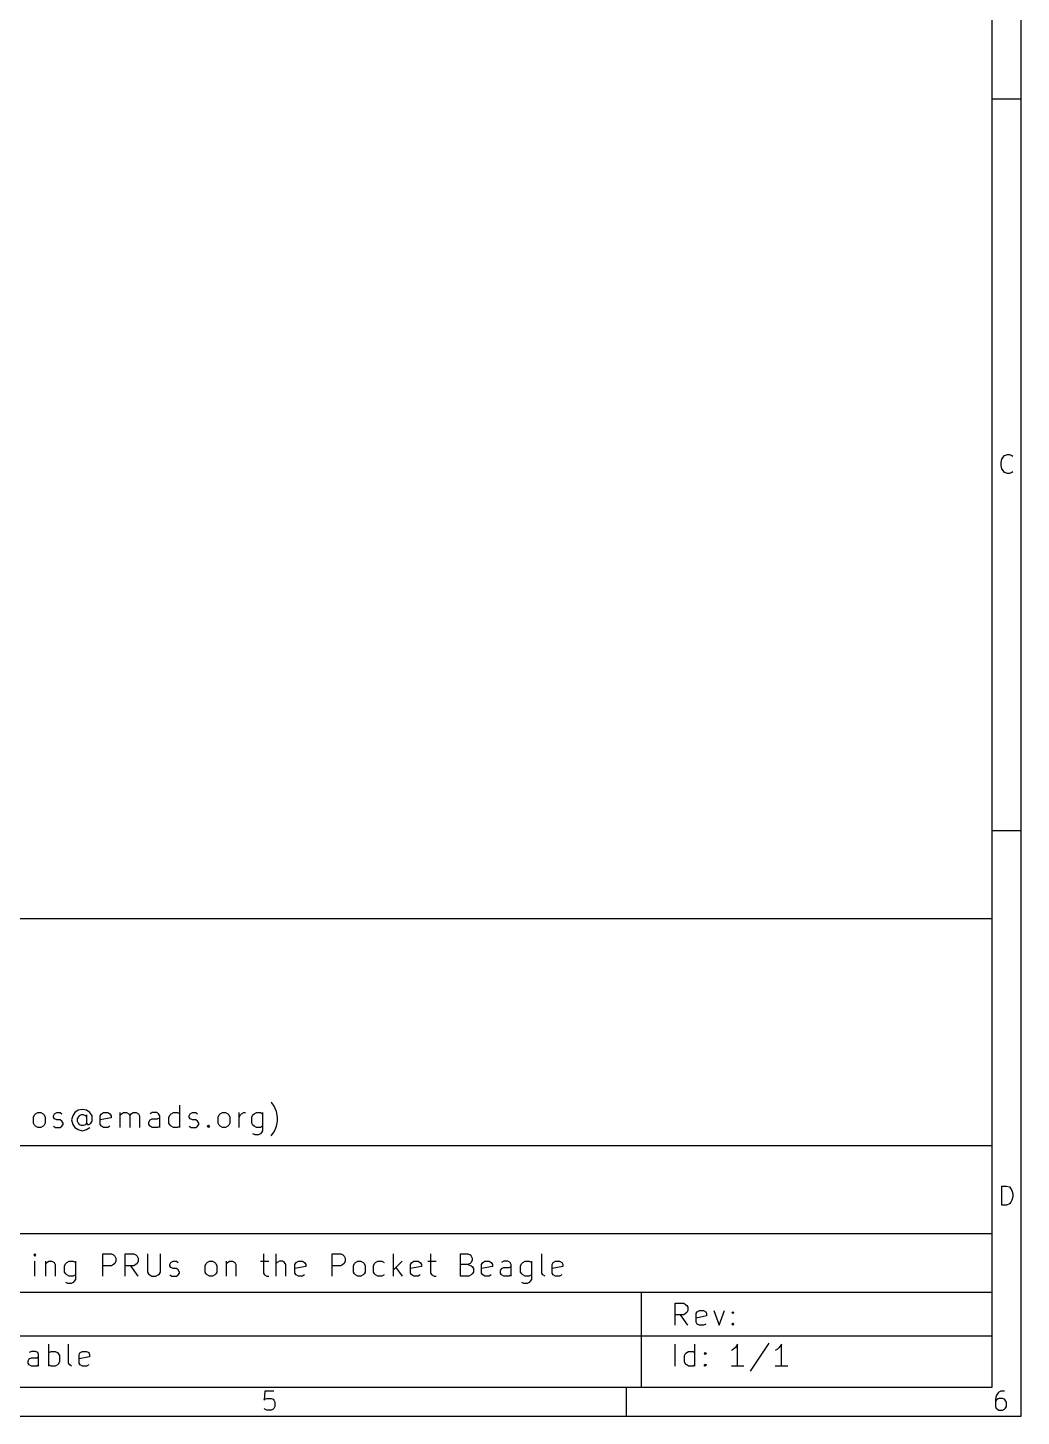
# Model space of a CAD drawing. Extents: x 10 to 287, y -200 to -10.
# Drawn here: x 219.1 to 287, y -200 to -105.1 of the extents above; entities that cross this region are included whole.
import ezdxf

# ---------------------------------------------------------------- set-up
doc = ezdxf.new("R2010")
doc.units = 0
doc.header["$MEASUREMENT"] = 0

msp = doc.modelspace()

# ---------------------------------------------------------------- linework, layer by layer
at = {"layer": 'Blue 3'}
for p, q in [((219.558, -179.4), (219.634, -179.324)), ((219.634, -179.324), (219.786, -179.248)), ((219.786, -179.248), (219.989, -179.248)), ((219.989, -179.248), (220.142, -179.324)), ((220.142, -179.324), (220.218, -179.4)), ((220.853, -179.476), (220.929, -179.324)), ((220.929, -179.324), (221.082, -179.248)), ((221.082, -179.248), (221.31, -179.248)), ((221.31, -179.248), (221.437, -179.324)), ((222.326, -179.248), (222.174, -179.476)), ((222.555, -179.095), (222.326, -179.248)), ((222.834, -179.045), (222.555, -179.095)), ((223.114, -179.095), (222.834, -179.045)), ((223.342, -179.248), (223.114, -179.095)), ((223.495, -179.476), (223.342, -179.248)), ((224.053, -179.476), (224.13, -179.324)), ((224.13, -179.324), (224.282, -179.248)), ((224.282, -179.248), (224.561, -179.248)), ((224.561, -179.248), (224.714, -179.324)), ((224.714, -179.324), (224.79, -179.476)), ((225.425, -180.264), (225.425, -179.248)), ((225.425, -179.4), (225.501, -179.324)), ((225.501, -179.324), (225.654, -179.248)), ((225.654, -179.248), (225.857, -179.248)), ((225.857, -179.248), (226.009, -179.324)), ((226.009, -179.324), (226.085, -179.476)), ((226.085, -179.476), (226.162, -179.324)), ((226.162, -179.324), (226.314, -179.248)), ((226.314, -179.248), (226.517, -179.248)), ((226.517, -179.248), (226.67, -179.324)), ((226.67, -179.324), (226.746, -179.476)), ((227.609, -179.248), (227.457, -179.324)), ((227.889, -179.248), (227.609, -179.248)), ((228.041, -179.324), (227.889, -179.248)), ((228.117, -179.476), (228.041, -179.324)), ((228.829, -179.4), (228.905, -179.324)), ((228.905, -179.324), (229.057, -179.248)), ((229.057, -179.248), (229.337, -179.248)), ((229.337, -179.248), (229.489, -179.324)), ((229.489, -180.264), (229.489, -178.74)), ((230.124, -179.476), (230.2, -179.324)), ((230.2, -179.324), (230.353, -179.248)), ((230.353, -179.248), (230.581, -179.248)), ((230.581, -179.248), (230.708, -179.324)), ((232.181, -179.4), (232.258, -179.324)), ((232.258, -179.324), (232.41, -179.248)), ((232.41, -179.248), (232.613, -179.248)), ((232.613, -179.248), (232.766, -179.324)), ((232.766, -179.324), (232.842, -179.4)), ((233.553, -180.264), (233.553, -179.248)), ((233.629, -179.4), (233.705, -179.324)), ((233.705, -179.324), (233.858, -179.248)), ((233.858, -179.248), (233.985, -179.248)), ((234.493, -179.4), (234.569, -179.324)), ((234.569, -179.324), (234.721, -179.248)), ((234.721, -179.248), (235.001, -179.248)), ((235.001, -179.248), (235.153, -179.324)), ((235.153, -179.248), (235.153, -180.492)), ((235.788, -178.587), (235.737, -178.537)), ((235.941, -178.816), (235.788, -178.587)), ((236.017, -178.968), (235.941, -178.816)), ((236.093, -179.172), (236.017, -178.968)), ((236.169, -179.553), (236.093, -179.172)), ((219.481, -179.553), (219.558, -179.4)), ((219.481, -179.984), (219.481, -179.553)), ((219.558, -180.111), (219.481, -179.984)), ((219.634, -180.188), (219.558, -180.111)), ((219.786, -180.264), (219.634, -180.188)), ((219.989, -180.264), (219.786, -180.264)), ((220.142, -180.188), (219.989, -180.264)), ((220.218, -180.111), (220.142, -180.188)), ((220.218, -179.4), (220.294, -179.553)), ((220.294, -179.984), (220.218, -180.111)), ((220.294, -179.553), (220.294, -179.984)), ((220.853, -179.553), (220.853, -179.476)), ((220.929, -179.68), (220.853, -179.553)), ((220.853, -180.188), (221.005, -180.264)), ((221.082, -179.756), (220.929, -179.68)), ((221.005, -180.264), (221.31, -180.264)), ((221.31, -179.756), (221.082, -179.756)), ((221.437, -179.832), (221.31, -179.756)), ((221.31, -180.264), (221.437, -180.188)), ((221.513, -179.984), (221.437, -179.832)), ((221.437, -180.188), (221.513, -180.061)), ((221.513, -180.061), (221.513, -179.984)), ((222.174, -179.476), (222.098, -179.756)), ((222.098, -179.756), (222.174, -180.061)), ((222.174, -180.061), (222.326, -180.264)), ((222.326, -180.264), (222.555, -180.416)), ((222.555, -179.553), (222.479, -179.68)), ((222.479, -179.68), (222.479, -179.832)), ((222.479, -179.832), (222.555, -179.984)), ((222.606, -179.476), (222.555, -179.553)), ((222.555, -179.984), (222.606, -180.061)), ((222.758, -179.4), (222.606, -179.476)), ((222.606, -180.061), (222.758, -180.111)), ((222.91, -179.4), (222.758, -179.4)), ((222.758, -180.111), (222.91, -180.111)), ((223.063, -179.476), (222.91, -179.4)), ((222.91, -180.111), (223.063, -180.061)), ((223.114, -179.553), (223.063, -179.476)), ((223.063, -180.061), (223.114, -179.984)), ((223.114, -179.4), (223.114, -179.984)), ((223.114, -179.984), (223.19, -180.061)), ((223.114, -180.416), (223.342, -180.264)), ((223.19, -180.061), (223.266, -180.061)), ((223.266, -180.061), (223.418, -179.984)), ((223.418, -179.984), (223.495, -179.832)), ((223.495, -179.832), (223.495, -179.476)), ((224.053, -180.061), (224.053, -179.476)), ((224.79, -179.603), (224.053, -179.756)), ((224.13, -180.188), (224.053, -180.061)), ((224.282, -180.264), (224.13, -180.188)), ((224.561, -180.264), (224.282, -180.264)), ((224.714, -180.188), (224.561, -180.264)), ((224.79, -179.476), (224.79, -179.603)), ((226.085, -179.476), (226.085, -180.264)), ((226.746, -179.476), (226.746, -180.264)), ((227.381, -179.908), (227.457, -179.756)), ((227.381, -180.061), (227.381, -179.908)), ((227.457, -180.188), (227.381, -180.061)), ((227.457, -179.756), (227.609, -179.68)), ((227.609, -180.264), (227.457, -180.188)), ((227.609, -179.68), (227.965, -179.68)), ((227.965, -180.264), (227.609, -180.264)), ((227.965, -179.68), (228.117, -179.603)), ((228.117, -180.188), (227.965, -180.264)), ((228.117, -180.264), (228.117, -179.476)), ((228.752, -179.553), (228.829, -179.4)), ((228.752, -179.984), (228.752, -179.553)), ((228.829, -180.111), (228.752, -179.984)), ((228.905, -180.188), (228.829, -180.111)), ((229.057, -180.264), (228.905, -180.188)), ((229.337, -180.264), (229.057, -180.264)), ((229.489, -180.188), (229.337, -180.264)), ((230.124, -179.553), (230.124, -179.476)), ((230.2, -179.68), (230.124, -179.553)), ((230.124, -180.188), (230.276, -180.264)), ((230.353, -179.756), (230.2, -179.68)), ((230.276, -180.264), (230.581, -180.264)), ((230.581, -179.756), (230.353, -179.756)), ((230.708, -179.832), (230.581, -179.756)), ((230.581, -180.264), (230.708, -180.188)), ((230.784, -179.984), (230.708, -179.832)), ((230.708, -180.188), (230.784, -180.061)), ((230.784, -180.061), (230.784, -179.984)), ((231.369, -180.188), (231.445, -180.111)), ((231.445, -180.264), (231.369, -180.188)), ((231.445, -180.111), (231.521, -180.188)), ((231.445, -180.111), (231.445, -180.264)), ((231.521, -180.188), (231.445, -180.264)), ((232.105, -179.553), (232.181, -179.4)), ((232.105, -179.984), (232.105, -179.553)), ((232.181, -180.111), (232.105, -179.984)), ((232.258, -180.188), (232.181, -180.111)), ((232.41, -180.264), (232.258, -180.188)), ((232.613, -180.264), (232.41, -180.264)), ((232.766, -180.188), (232.613, -180.264)), ((232.842, -180.111), (232.766, -180.188)), ((232.842, -179.4), (232.918, -179.553)), ((232.918, -179.984), (232.842, -180.111)), ((232.918, -179.553), (232.918, -179.984)), ((233.553, -179.553), (233.629, -179.4)), ((234.417, -179.553), (234.493, -179.4)), ((234.417, -179.984), (234.417, -179.553)), ((234.493, -180.111), (234.417, -179.984)), ((234.569, -180.188), (234.493, -180.111)), ((234.721, -180.264), (234.569, -180.188)), ((235.001, -180.264), (234.721, -180.264)), ((235.153, -180.188), (235.001, -180.264)), ((236.017, -180.416), (236.093, -180.188)), ((236.093, -180.188), (236.169, -179.832)), ((236.169, -179.832), (236.169, -179.553)), ((222.555, -180.416), (222.834, -180.492)), ((222.834, -180.492), (223.114, -180.416)), ((234.645, -180.772), (234.493, -180.696)), ((234.874, -180.772), (234.645, -180.772)), ((235.001, -180.696), (234.874, -180.772)), ((235.077, -180.619), (235.001, -180.696)), ((235.153, -180.492), (235.077, -180.619)), ((235.737, -180.848), (235.788, -180.772)), ((235.788, -180.772), (235.941, -180.569)), ((235.941, -180.569), (236.017, -180.416)), ((219.583, -188.9), (219.507, -188.976)), ((219.507, -188.976), (219.583, -189.052)), ((219.659, -188.976), (219.583, -188.9)), ((219.583, -188.9), (219.583, -189.052)), ((219.583, -189.052), (219.659, -188.976)), ((219.583, -190.424), (219.583, -189.408)), ((220.32, -189.408), (220.32, -190.424)), ((220.32, -189.56), (220.396, -189.484)), ((220.396, -189.484), (220.548, -189.408)), ((220.548, -189.408), (220.751, -189.408)), ((220.751, -189.408), (220.904, -189.484)), ((220.904, -189.484), (220.98, -189.636)), ((220.98, -189.636), (220.98, -190.424)), ((221.615, -189.713), (221.691, -189.56)), ((221.615, -190.144), (221.615, -189.713)), ((221.691, -189.56), (221.767, -189.484)), ((221.767, -189.484), (221.92, -189.408)), ((221.92, -189.408), (222.199, -189.408)), ((222.199, -189.408), (222.352, -189.484)), ((222.352, -189.408), (222.352, -190.652)), ((224.231, -190.424), (224.231, -188.9)), ((224.231, -188.9), (224.815, -188.9)), ((224.815, -189.713), (224.231, -189.713)), ((224.815, -188.9), (224.968, -188.976)), ((224.968, -189.636), (224.815, -189.713)), ((224.968, -188.976), (225.044, -189.052)), ((225.044, -189.56), (224.968, -189.636)), ((225.044, -189.052), (225.12, -189.205)), ((225.12, -189.408), (225.044, -189.56)), ((225.12, -189.205), (225.12, -189.408)), ((225.755, -190.424), (225.755, -188.9)), ((225.755, -188.9), (226.339, -188.9)), ((226.339, -189.713), (225.755, -189.713)), ((226.644, -190.424), (226.136, -189.713)), ((226.339, -188.9), (226.492, -188.976)), ((226.492, -189.636), (226.339, -189.713)), ((226.492, -188.976), (226.568, -189.052)), ((226.568, -189.56), (226.492, -189.636)), ((226.568, -189.052), (226.644, -189.205)), ((226.644, -189.408), (226.568, -189.56)), ((226.644, -189.205), (226.644, -189.408)), ((227.279, -188.9), (227.279, -190.144)), ((228.168, -190.144), (228.168, -188.9)), ((228.803, -189.636), (228.879, -189.484)), ((228.803, -189.713), (228.803, -189.636)), ((228.879, -189.84), (228.803, -189.713)), ((228.879, -189.484), (229.032, -189.408)), ((229.032, -189.408), (229.26, -189.408)), ((229.26, -189.408), (229.387, -189.484)), ((231.216, -189.713), (231.292, -189.56)), ((231.216, -190.144), (231.216, -189.713)), ((231.292, -189.56), (231.369, -189.484)), ((231.369, -189.484), (231.521, -189.408)), ((231.521, -189.408), (231.724, -189.408)), ((231.724, -189.408), (231.877, -189.484)), ((231.877, -189.484), (231.953, -189.56)), ((231.953, -189.56), (232.029, -189.713)), ((232.029, -189.713), (232.029, -190.144)), ((232.664, -189.408), (232.664, -190.424)), ((232.664, -189.56), (232.74, -189.484)), ((232.74, -189.484), (232.893, -189.408)), ((232.893, -189.408), (233.096, -189.408)), ((233.096, -189.408), (233.248, -189.484)), ((233.248, -189.484), (233.324, -189.636)), ((233.324, -189.636), (233.324, -190.424)), ((235.001, -189.408), (235.585, -189.408)), ((235.204, -188.9), (235.204, -190.221)), ((236.068, -190.424), (236.068, -188.9)), ((236.144, -189.484), (236.068, -189.56)), ((236.296, -189.408), (236.144, -189.484)), ((236.499, -189.408), (236.296, -189.408)), ((236.652, -189.484), (236.499, -189.408)), ((236.728, -189.636), (236.652, -189.484)), ((236.728, -190.424), (236.728, -189.636)), ((237.363, -189.636), (237.439, -189.484)), ((237.363, -190.221), (237.363, -189.636)), ((238.1, -189.763), (237.363, -189.916)), ((237.439, -189.484), (237.592, -189.408)), ((237.592, -189.408), (237.871, -189.408)), ((237.871, -189.408), (238.023, -189.484)), ((238.023, -189.484), (238.1, -189.636)), ((238.1, -189.636), (238.1, -189.763)), ((239.903, -190.424), (239.903, -188.9)), ((239.903, -188.9), (240.487, -188.9)), ((240.487, -189.713), (239.903, -189.713)), ((240.487, -188.9), (240.64, -188.976)), ((240.64, -189.636), (240.487, -189.713)), ((240.64, -188.976), (240.716, -189.052)), ((240.716, -189.56), (240.64, -189.636)), ((240.716, -189.052), (240.792, -189.205)), ((240.792, -189.408), (240.716, -189.56)), ((240.792, -189.205), (240.792, -189.408)), ((241.351, -189.713), (241.427, -189.56)), ((241.351, -190.144), (241.351, -189.713)), ((241.427, -189.56), (241.503, -189.484)), ((241.503, -189.484), (241.656, -189.408)), ((241.656, -189.408), (241.859, -189.408)), ((241.859, -189.408), (242.011, -189.484)), ((242.011, -189.484), (242.087, -189.56)), ((242.087, -189.56), (242.164, -189.713)), ((242.164, -189.713), (242.164, -190.144)), ((242.722, -189.713), (242.799, -189.56)), ((242.722, -190.144), (242.722, -189.713)), ((242.799, -189.56), (242.875, -189.484)), ((242.875, -189.484), (243.027, -189.408)), ((243.027, -189.408), (243.307, -189.408)), ((243.307, -189.408), (243.459, -189.484)), ((244.094, -190.424), (244.094, -188.9)), ((244.678, -189.408), (244.094, -189.992)), ((245.262, -189.636), (245.339, -189.484)), ((245.262, -190.221), (245.262, -189.636)), ((245.999, -189.763), (245.262, -189.916)), ((245.339, -189.484), (245.491, -189.408)), ((245.491, -189.408), (245.77, -189.408)), ((245.77, -189.408), (245.923, -189.484)), ((245.923, -189.484), (245.999, -189.636)), ((245.999, -189.636), (245.999, -189.763)), ((246.431, -189.408), (247.015, -189.408)), ((246.634, -188.9), (246.634, -190.221)), ((248.666, -190.424), (248.666, -188.9)), ((248.666, -188.9), (249.174, -188.9)), ((249.174, -189.636), (248.666, -189.636)), ((249.174, -188.9), (249.326, -188.976)), ((249.326, -189.56), (249.174, -189.636)), ((249.174, -189.636), (249.403, -189.713)), ((249.326, -188.976), (249.403, -189.052)), ((249.403, -189.484), (249.326, -189.56)), ((249.403, -189.052), (249.479, -189.205)), ((249.479, -189.332), (249.403, -189.484)), ((249.403, -189.713), (249.479, -189.763)), ((249.479, -189.205), (249.479, -189.332)), ((249.479, -189.763), (249.555, -189.916)), ((250.114, -189.636), (250.19, -189.484)), ((250.114, -190.221), (250.114, -189.636)), ((250.85, -189.763), (250.114, -189.916)), ((250.19, -189.484), (250.342, -189.408)), ((250.342, -189.408), (250.622, -189.408)), ((250.622, -189.408), (250.774, -189.484)), ((250.774, -189.484), (250.85, -189.636)), ((250.85, -189.636), (250.85, -189.763)), ((251.638, -189.408), (251.485, -189.484)), ((251.917, -189.408), (251.638, -189.408)), ((252.07, -189.484), (251.917, -189.408)), ((251.993, -189.84), (252.146, -189.763)), ((252.146, -189.636), (252.07, -189.484)), ((252.146, -190.424), (252.146, -189.636)), ((252.781, -189.713), (252.857, -189.56)), ((252.781, -190.144), (252.781, -189.713)), ((252.857, -189.56), (252.933, -189.484)), ((252.933, -189.484), (253.086, -189.408)), ((253.086, -189.408), (253.365, -189.408)), ((253.365, -189.408), (253.517, -189.484)), ((253.517, -189.408), (253.517, -190.652)), ((254.229, -190.221), (254.229, -188.9)), ((254.94, -189.636), (255.016, -189.484)), ((254.94, -190.221), (254.94, -189.636)), ((255.676, -189.763), (254.94, -189.916)), ((255.016, -189.484), (255.168, -189.408)), ((255.168, -189.408), (255.448, -189.408)), ((255.448, -189.408), (255.6, -189.484)), ((255.6, -189.484), (255.676, -189.636)), ((255.676, -189.636), (255.676, -189.763)), ((221.691, -190.271), (221.615, -190.144)), ((221.767, -190.348), (221.691, -190.271)), ((221.92, -190.424), (221.767, -190.348)), ((222.199, -190.424), (221.92, -190.424)), ((222.352, -190.348), (222.199, -190.424)), ((222.352, -190.652), (222.275, -190.779)), ((227.279, -190.144), (227.355, -190.271)), ((227.355, -190.271), (227.432, -190.348)), ((227.432, -190.348), (227.584, -190.424)), ((227.584, -190.424), (227.863, -190.424)), ((227.863, -190.424), (228.016, -190.348)), ((228.016, -190.348), (228.092, -190.271)), ((228.092, -190.271), (228.168, -190.144)), ((228.803, -190.348), (228.956, -190.424)), ((229.032, -189.916), (228.879, -189.84)), ((228.956, -190.424), (229.26, -190.424)), ((229.26, -189.916), (229.032, -189.916)), ((229.387, -189.992), (229.26, -189.916)), ((229.26, -190.424), (229.387, -190.348)), ((229.464, -190.144), (229.387, -189.992)), ((229.387, -190.348), (229.464, -190.221)), ((229.464, -190.221), (229.464, -190.144)), ((231.292, -190.271), (231.216, -190.144)), ((231.369, -190.348), (231.292, -190.271)), ((231.521, -190.424), (231.369, -190.348)), ((231.724, -190.424), (231.521, -190.424)), ((231.877, -190.348), (231.724, -190.424)), ((231.953, -190.271), (231.877, -190.348)), ((232.029, -190.144), (231.953, -190.271)), ((235.204, -190.221), (235.28, -190.348)), ((235.28, -190.348), (235.433, -190.424)), ((235.433, -190.424), (235.585, -190.424)), ((237.439, -190.348), (237.363, -190.221)), ((237.592, -190.424), (237.439, -190.348)), ((237.871, -190.424), (237.592, -190.424)), ((238.023, -190.348), (237.871, -190.424)), ((241.427, -190.271), (241.351, -190.144)), ((241.503, -190.348), (241.427, -190.271)), ((241.656, -190.424), (241.503, -190.348)), ((241.859, -190.424), (241.656, -190.424)), ((242.011, -190.348), (241.859, -190.424)), ((242.087, -190.271), (242.011, -190.348)), ((242.164, -190.144), (242.087, -190.271)), ((242.799, -190.271), (242.722, -190.144)), ((242.875, -190.348), (242.799, -190.271)), ((243.027, -190.424), (242.875, -190.348)), ((243.307, -190.424), (243.027, -190.424)), ((243.459, -190.348), (243.307, -190.424)), ((244.246, -189.84), (244.678, -190.424)), ((245.339, -190.348), (245.262, -190.221)), ((245.491, -190.424), (245.339, -190.348)), ((245.77, -190.424), (245.491, -190.424)), ((245.923, -190.348), (245.77, -190.424)), ((246.634, -190.221), (246.71, -190.348)), ((246.71, -190.348), (246.863, -190.424)), ((246.863, -190.424), (247.015, -190.424)), ((249.25, -190.424), (248.666, -190.424)), ((249.403, -190.348), (249.25, -190.424)), ((249.479, -190.271), (249.403, -190.348)), ((249.555, -190.144), (249.479, -190.271)), ((249.555, -189.916), (249.555, -190.144)), ((250.19, -190.348), (250.114, -190.221)), ((250.342, -190.424), (250.19, -190.348)), ((250.622, -190.424), (250.342, -190.424)), ((250.774, -190.348), (250.622, -190.424)), ((251.409, -190.068), (251.485, -189.916)), ((251.409, -190.221), (251.409, -190.068)), ((251.485, -190.348), (251.409, -190.221)), ((251.485, -189.916), (251.638, -189.84)), ((251.638, -190.424), (251.485, -190.348)), ((251.638, -189.84), (251.993, -189.84)), ((251.993, -190.424), (251.638, -190.424)), ((252.146, -190.348), (251.993, -190.424)), ((252.857, -190.271), (252.781, -190.144)), ((252.933, -190.348), (252.857, -190.271)), ((253.086, -190.424), (252.933, -190.348)), ((253.365, -190.424), (253.086, -190.424)), ((253.517, -190.348), (253.365, -190.424)), ((253.517, -190.652), (253.441, -190.779)), ((254.305, -190.348), (254.229, -190.221)), ((254.457, -190.424), (254.305, -190.348)), ((255.016, -190.348), (254.94, -190.221)), ((255.168, -190.424), (255.016, -190.348)), ((255.448, -190.424), (255.168, -190.424)), ((255.6, -190.348), (255.448, -190.424)), ((221.844, -190.932), (221.691, -190.856)), ((222.072, -190.932), (221.844, -190.932)), ((222.199, -190.856), (222.072, -190.932)), ((222.275, -190.779), (222.199, -190.856)), ((253.009, -190.932), (252.857, -190.856)), ((253.238, -190.932), (253.009, -190.932)), ((253.365, -190.856), (253.238, -190.932)), ((253.441, -190.779), (253.365, -190.856))]:
    msp.add_line(p, q, dxfattribs=at)
at = {"layer": 'Red 2'}
for p, q in [((286.995, -200), (286.995, -10.0076)), ((285.013, -198.018), (285.013, -11.9888)), ((286.995, -110.007), (285.013, -110.007)), ((285.623, -134.823), (285.674, -134.595)), ((285.674, -134.595), (285.75, -134.468)), ((285.75, -134.468), (285.852, -134.341)), ((285.852, -134.341), (286.055, -134.29)), ((286.055, -134.29), (286.182, -134.29)), ((286.182, -134.29), (286.36, -134.341)), ((286.36, -134.341), (286.41, -134.391)), ((285.623, -135.026), (285.623, -134.823)), ((285.674, -135.255), (285.623, -135.026)), ((285.75, -135.382), (285.674, -135.255)), ((285.852, -135.509), (285.75, -135.382)), ((286.055, -135.585), (285.852, -135.509)), ((286.182, -135.585), (286.055, -135.585)), ((286.36, -135.509), (286.182, -135.585)), ((286.41, -135.458), (286.36, -135.509)), ((286.995, -159.995), (285.013, -159.995)), ((285.013, -166.014), (177.013, -166.014)), ((285.013, -198.018), (285.013, -166.014)), ((177.013, -181.508), (285.013, -181.508)), ((285.674, -185.572), (285.674, -184.277)), ((285.674, -184.277), (285.979, -184.277)), ((285.979, -184.277), (286.182, -184.328)), ((286.182, -184.328), (286.283, -184.455)), ((286.283, -184.455), (286.36, -184.582)), ((286.36, -184.582), (286.41, -184.81)), ((286.41, -185.014), (286.36, -185.242)), ((286.41, -184.81), (286.41, -185.014)), ((285.979, -185.572), (285.674, -185.572)), ((286.182, -185.496), (285.979, -185.572)), ((286.283, -185.369), (286.182, -185.496)), ((286.36, -185.242), (286.283, -185.369)), ((177.013, -187.503), (285.013, -187.503)), ((177.013, -191.516), (285.013, -191.516)), ((261.01, -191.516), (261.01, -198.018)), ((263.347, -193.777), (263.347, -192.278)), ((263.347, -192.278), (263.931, -192.278)), ((263.931, -192.278), (264.058, -192.354)), ((264.058, -192.354), (264.135, -192.43)), ((264.135, -192.43), (264.211, -192.557)), ((264.211, -192.557), (264.211, -192.786)), ((263.931, -193.065), (263.347, -193.065)), ((264.211, -193.777), (263.703, -193.065)), ((264.058, -192.989), (263.931, -193.065)), ((264.135, -192.913), (264.058, -192.989)), ((264.211, -192.786), (264.135, -192.913)), ((264.77, -192.989), (264.846, -192.862)), ((264.77, -193.573), (264.77, -192.989)), ((265.481, -193.142), (264.77, -193.294)), ((264.846, -192.862), (264.998, -192.786)), ((264.998, -192.786), (265.278, -192.786)), ((265.278, -192.786), (265.43, -192.862)), ((265.43, -192.862), (265.481, -192.989)), ((265.481, -192.989), (265.481, -193.142)), ((265.989, -192.786), (266.344, -193.777)), ((266.344, -193.777), (266.725, -192.786)), ((267.208, -192.913), (267.284, -192.862)), ((267.284, -192.989), (267.208, -192.913)), ((267.284, -192.862), (267.36, -192.913)), ((267.284, -192.862), (267.284, -192.989)), ((267.36, -192.913), (267.284, -192.989)), ((264.846, -193.7), (264.77, -193.573)), ((264.998, -193.777), (264.846, -193.7)), ((265.278, -193.777), (264.998, -193.777)), ((265.43, -193.7), (265.278, -193.777)), ((267.208, -193.7), (267.284, -193.65)), ((267.284, -193.777), (267.208, -193.7)), ((267.284, -193.65), (267.36, -193.7)), ((267.284, -193.65), (267.284, -193.777)), ((267.36, -193.7), (267.284, -193.777)), ((177.013, -194.513), (285.013, -194.513)), ((220.548, -196.571), (220.548, -195.072)), ((221.894, -196.367), (221.894, -195.072)), ((263.347, -196.571), (263.347, -195.072)), ((264.693, -196.571), (264.693, -195.072)), ((267.335, -195.428), (267.183, -195.504)), ((267.462, -195.301), (267.335, -195.428)), ((267.614, -195.072), (267.462, -195.301)), ((267.614, -196.571), (267.614, -195.072)), ((269.748, -194.996), (268.478, -196.926)), ((270.332, -195.428), (270.18, -195.504)), ((270.459, -195.301), (270.332, -195.428)), ((270.612, -195.072), (270.459, -195.301)), ((270.612, -196.571), (270.612, -195.072)), ((219.126, -196.215), (219.202, -196.088)), ((219.126, -196.367), (219.126, -196.215)), ((219.202, -196.494), (219.126, -196.367)), ((219.354, -195.58), (219.202, -195.656)), ((219.202, -196.088), (219.354, -196.012)), ((219.634, -195.58), (219.354, -195.58)), ((219.354, -196.012), (219.71, -196.012)), ((219.786, -195.656), (219.634, -195.58)), ((219.71, -196.012), (219.837, -195.936)), ((219.837, -195.783), (219.786, -195.656)), ((219.837, -196.571), (219.837, -195.783)), ((220.548, -195.656), (220.701, -195.58)), ((220.701, -195.58), (220.98, -195.58)), ((220.98, -195.58), (221.132, -195.656)), ((221.132, -195.656), (221.183, -195.707)), ((221.183, -195.707), (221.259, -195.859)), ((221.259, -196.291), (221.183, -196.444)), ((221.259, -195.859), (221.259, -196.291)), ((221.971, -196.494), (221.894, -196.367)), ((222.606, -195.783), (222.682, -195.656)), ((222.606, -196.367), (222.606, -195.783)), ((223.317, -195.936), (222.606, -196.088)), ((222.682, -196.494), (222.606, -196.367)), ((222.682, -195.656), (222.834, -195.58)), ((222.834, -195.58), (223.114, -195.58)), ((223.114, -195.58), (223.266, -195.656)), ((223.266, -195.656), (223.317, -195.783)), ((223.317, -195.783), (223.317, -195.936)), ((263.982, -195.859), (264.058, -195.707)), ((263.982, -196.291), (263.982, -195.859)), ((264.058, -196.444), (263.982, -196.291)), ((264.058, -195.707), (264.135, -195.656)), ((264.135, -195.656), (264.262, -195.58)), ((264.262, -195.58), (264.566, -195.58)), ((264.566, -195.58), (264.693, -195.656)), ((265.328, -195.707), (265.405, -195.656)), ((265.405, -195.783), (265.328, -195.707)), ((265.405, -195.656), (265.481, -195.707)), ((265.405, -195.656), (265.405, -195.783)), ((265.481, -195.707), (265.405, -195.783)), ((219.354, -196.571), (219.202, -196.494)), ((219.71, -196.571), (219.354, -196.571)), ((219.837, -196.494), (219.71, -196.571)), ((220.701, -196.571), (220.548, -196.494)), ((220.98, -196.571), (220.701, -196.571)), ((221.132, -196.494), (220.98, -196.571)), ((221.183, -196.444), (221.132, -196.494)), ((222.098, -196.571), (221.971, -196.494)), ((222.834, -196.571), (222.682, -196.494)), ((223.114, -196.571), (222.834, -196.571)), ((223.266, -196.494), (223.114, -196.571)), ((264.135, -196.494), (264.058, -196.444)), ((264.262, -196.571), (264.135, -196.494)), ((264.566, -196.571), (264.262, -196.571)), ((264.693, -196.494), (264.566, -196.571)), ((265.328, -196.494), (265.405, -196.444)), ((265.405, -196.571), (265.328, -196.494)), ((265.405, -196.444), (265.481, -196.494)), ((265.405, -196.444), (265.405, -196.571)), ((265.481, -196.494), (265.405, -196.571)), ((268.046, -196.571), (267.183, -196.571)), ((271.043, -196.571), (270.18, -196.571)), ((11.9888, -198.018), (285.013, -198.018)), ((177.013, -198.018), (285.013, -198.018)), ((235.306, -198.298), (235.255, -198.907)), ((235.915, -198.298), (235.306, -198.298)), ((259.994, -198.018), (259.994, -200)), ((285.598, -198.298), (285.471, -198.349)), ((285.852, -198.298), (285.598, -198.298)), ((235.255, -198.907), (235.306, -198.831)), ((235.306, -198.831), (235.433, -198.78)), ((235.433, -198.78), (235.737, -198.78)), ((235.737, -198.78), (235.864, -198.831)), ((235.864, -198.831), (235.915, -198.907)), ((235.915, -198.907), (235.991, -199.034)), ((235.991, -199.034), (235.991, -199.339)), ((285.293, -198.603), (285.242, -198.831)), ((285.242, -198.831), (285.242, -199.339)), ((285.293, -198.907), (285.242, -199.034)), ((285.42, -198.399), (285.293, -198.603)), ((285.369, -198.831), (285.293, -198.907)), ((285.471, -198.78), (285.369, -198.831)), ((285.471, -198.349), (285.42, -198.399)), ((285.725, -198.78), (285.471, -198.78)), ((285.852, -198.831), (285.725, -198.78)), ((285.902, -198.907), (285.852, -198.831)), ((285.979, -199.034), (285.902, -198.907)), ((285.979, -199.339), (285.979, -199.034)), ((10.0076, -200), (286.995, -200)), ((235.306, -199.517), (235.255, -199.466)), ((235.433, -199.593), (235.306, -199.517)), ((235.737, -199.593), (235.433, -199.593)), ((235.864, -199.517), (235.737, -199.593)), ((235.915, -199.466), (235.864, -199.517)), ((235.991, -199.339), (235.915, -199.466)), ((285.242, -199.339), (285.293, -199.466)), ((285.293, -199.466), (285.369, -199.517)), ((285.369, -199.517), (285.471, -199.593)), ((285.471, -199.593), (285.725, -199.593)), ((285.725, -199.593), (285.852, -199.517)), ((285.852, -199.517), (285.902, -199.466)), ((285.902, -199.466), (285.979, -199.339))]:
    msp.add_line(p, q, dxfattribs=at)

doc.saveas('drawing.dxf')
